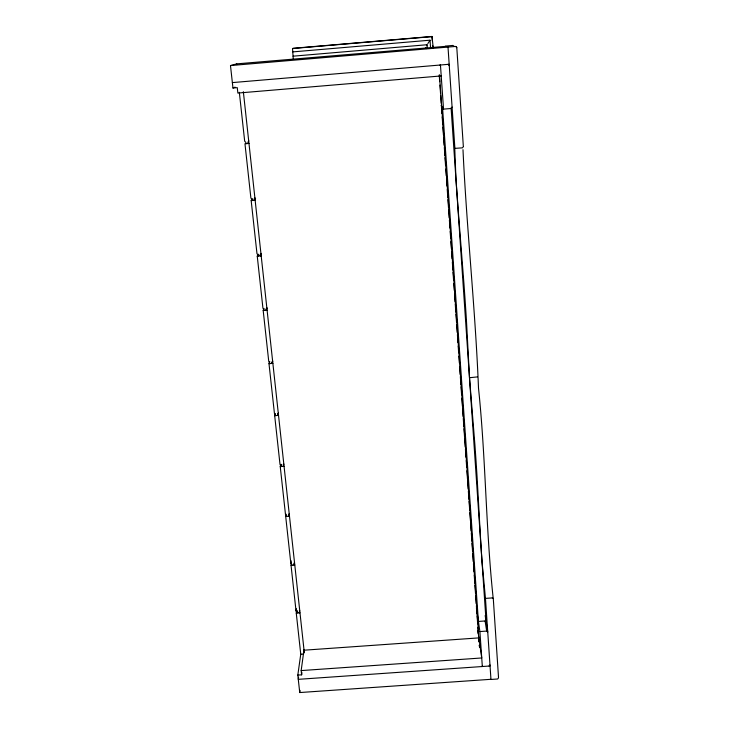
<?xml version="1.0" encoding="UTF-8"?>
<svg xmlns="http://www.w3.org/2000/svg" width="729" height="729" viewBox="0 0 729 729"><rect width="100%" height="100%" fill="white"/><g stroke="black" fill="none" stroke-linecap="round" stroke-linejoin="round"><path stroke-width="1.09" d="M433.226 47.795L432.005 36.45L293.523 48.26L292.539 48.533L293.258 59.085M490.945 679.3L299.737 692.55L297.815 675.1L301.633 674.835L301.934 672.621M299.737 692.55L300.038 690.363M301.633 674.835L301.168 670.58L304.02 649.676M298.589 677.113L298.279 679.337L490.034 665.987M297.815 675.1L300.776 654.068M297.541 610.747L297.186 612.98L296.029 610.948L291.035 565.248L291.436 563.016M296.029 610.948L296.384 608.706M303.528 654.013L300.758 654.205L296.256 613.053L296.612 610.811M498.518 677.833L497.697 678.991L490.963 679.455L485.459 598.391L482.042 561.704A392.685 19.437 84.4 0 1 480.22 532.926L477.14 478.096A166.677 6.333 85.3 0 0 474.925 445.036L469.512 377.731L466.396 319.557A170.796 6.716 85.6 0 0 463.945 283.827L458.495 213.834A413.68 26.444 85.8 0 1 455.953 178.596L454.759 148.388L462.396 147.85L463.334 146.766M294.252 562.806L293.86 565.039L294.571 562.824M291.974 565.175L290.798 563.098L291.208 560.865M289.012 514.009L288.556 516.232L289.267 513.963M290.798 563.098L285.695 516.442L286.16 514.218M293.031 56.188L427.076 44.733L427.322 48.105M281.749 464.327L281.212 466.524L280 464.355L274.678 415.685L275.316 413.507M286.652 516.369L285.458 514.246L280.246 466.596L280.793 464.4M278.223 413.279L277.603 415.457L278.323 413.097M272.682 361.292L271.944 363.434L271.817 362.258L272.673 361.019M275.653 415.603L274.432 413.389L268.992 363.662L269.757 361.52M267.06 308.185L266.167 310.262L266.039 309.069L266.896 307.793M269.976 363.58L268.737 361.32L263.187 310.499L264.098 308.413M292.848 51.887L430.019 40.195L427.859 43.567M261.356 253.929L260.262 255.915L260.125 254.694L261 253.391M264.18 310.417L262.923 308.103L257.246 256.152L258.358 254.193M427.048 44.779L426.429 45.745M248.789 140.87L247.906 142.237L248.042 143.513M254.959 197.759L254.084 199.09L254.221 200.338L255.587 198.543M452.08 107.054L451.087 108.493L443.533 109.122L441.163 105.268M283.854 464.063L283.134 466.378M299.765 610.683L299.054 612.852M258.248 256.07L258.112 254.849L256.982 253.71L251.168 200.593L252.553 198.807M489.077 666.051L489.97 664.921M477.468 376.902L469.512 377.731M445.701 46.346L236.67 63.87L230.482 65.564L232.961 88.018L235.057 87.134M456.445 46.765L456.801 47.704L455.661 46.437L230.482 65.564M292.539 48.533L432.434 36.605M232.36 82.596L449.173 64.261M440.507 65.683L439.915 65.045M232.961 88.018L237.271 87.653L237.864 93.066L441.218 75.934M249.063 143.422L244.962 143.768L250.894 198.097L252.052 199.263L252.188 200.511M251.168 200.593L255.232 200.256M257.246 256.152L261.264 255.833M263.187 310.499L267.16 310.18M268.992 363.662L272.928 363.352M274.678 415.685L278.569 415.384M280.246 466.596L284.1 466.305M285.695 516.442L289.504 516.159M291.035 565.248L294.798 564.975M485.459 598.391L492.558 597.908A0.975 0.483 -5.3 0 1 493.077 598.126L493.251 598.354M296.256 613.053L299.993 612.779M476.42 607.995L479.901 631.56L486.69 631.077L487.737 632.098L485.177 615.54M303.957 650.204L478.835 637.893L439.478 75.151M301.168 670.58L481.741 657.968L478.579 636.107M482.297 665.987L481.851 666.561M236.67 63.87L236.907 64.599M448.089 64.352L449.264 65.637M425.472 47.85L426.201 48.633M493.278 598.5L492.312 597.898M454.121 46.346L453.001 45.435L445.656 46.064L448.007 47.084L454.896 148.47M485.086 620.99L486.69 631.077M477.796 630.713L478.288 634.093M478.506 639.615L478.835 641.866L478.607 637.438M479.627 647.37L479.308 645.183L479.591 647.425M493.086 597.324C485.733 527.769 485.787 457.648 478.497 388.065C475.335 308.495 466.678 229.216 462.988 149.682M245.983 143.686L245.846 142.401L244.68 141.207L239.331 92.31M243.349 91.69L304.33 652.829M432.005 36.45L432.324 40.952M432.643 45.462L432.798 47.713M430.019 40.195L430.575 48.032M440.453 64.999L443.533 109.122M479.901 631.56L482.334 666.525M442.539 107.509L478.406 621.445L486.043 620.898L451.096 107.938M439.232 74.896L439.705 81.694M439.952 85.102L440.507 93.039M440.662 95.308L441.218 103.245M441.373 105.514L441.902 113.514M442.175 116.859L442.731 124.796M442.886 127.065L443.442 135.011M443.596 137.28L444.152 145.217M444.316 147.486L444.872 155.423M445.027 157.692L445.556 165.702M445.82 169.037L446.276 175.908M446.54 179.243L446.986 186.123M447.251 189.449L447.779 197.468M447.961 199.664L448.499 207.674M448.681 209.87L449.21 217.889M449.392 220.076L449.921 228.095M450.185 231.421L450.64 238.301M450.905 241.627L451.351 248.516M451.615 251.833L452.071 258.722M452.335 262.048L452.864 270.067M453.046 272.254L453.575 280.282M453.839 283.599L454.295 290.488M454.559 293.805L455.087 301.833M455.27 304.011L455.798 312.039M455.98 314.217L456.518 322.254M456.7 324.432L457.229 332.46M457.411 334.638L457.949 342.676M458.204 345.983L458.659 352.882M458.924 356.189L459.37 363.088M459.635 366.395L460.172 374.433M460.354 376.601L460.883 384.648M461.065 386.817L461.594 394.854M461.858 398.152L462.396 406.199M462.569 408.368L463.106 416.414M463.289 418.574L463.817 426.62M463.999 428.78L464.537 436.826M464.719 438.986L465.248 447.041M465.43 449.201L465.968 457.247M466.223 460.537L466.678 467.462M466.943 470.752L467.471 478.807M467.654 480.958L468.191 489.013M468.364 491.164L468.902 499.219M469.084 501.37L469.713 510.446M469.877 512.715L470.433 520.652M470.588 522.921L471.144 530.867M471.308 533.136L471.863 541.073M472.018 543.342L472.556 551.406M472.738 553.548L473.267 561.612M473.449 563.754L473.987 571.828M474.242 575.099L474.779 583.173M474.953 585.305L475.49 593.379M475.673 595.52L476.21 603.594M476.383 605.726L476.939 613.663M477.103 615.932L477.659 623.869M477.896 627.277L478.37 634.084M456.801 47.704L463.334 146.411M493.287 598.555L498.518 677.441"/></g></svg>
